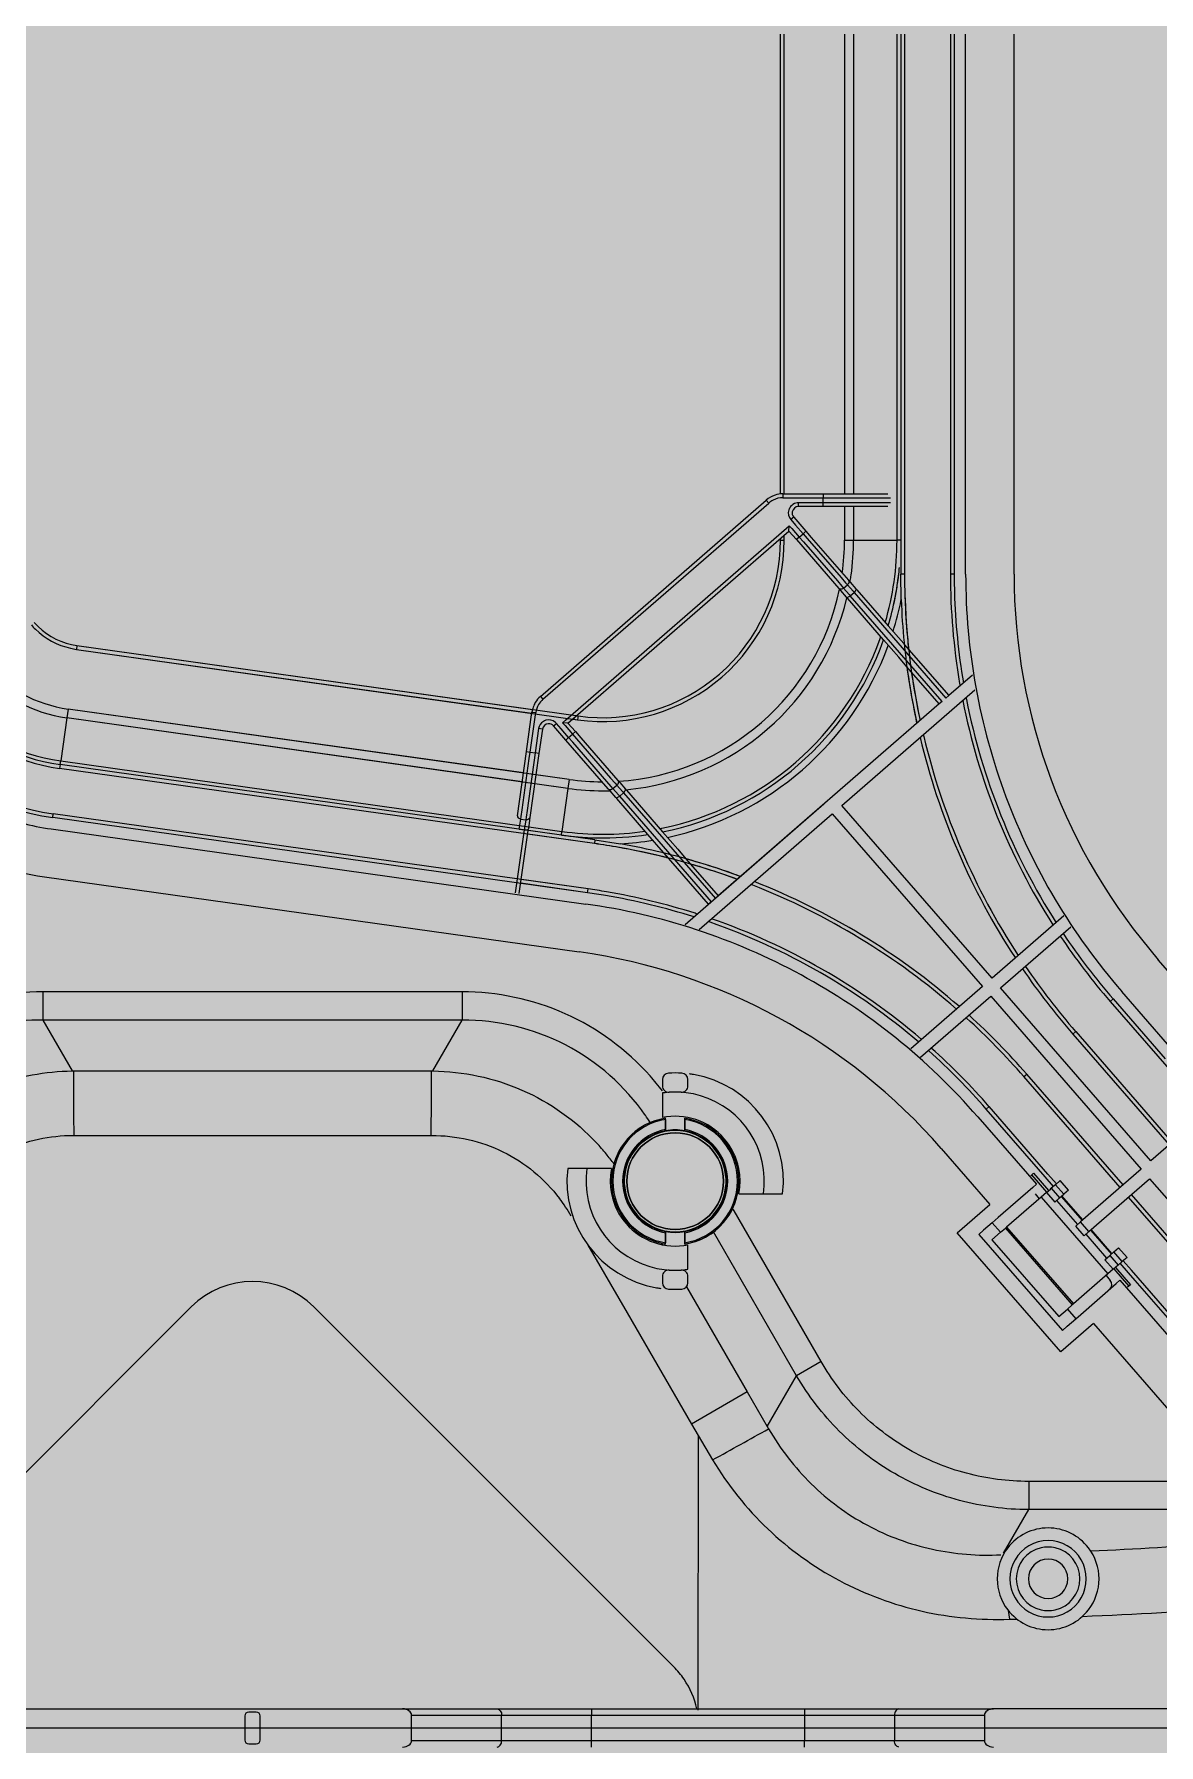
# Model space of a CAD drawing. Header units: millimetres. Extents: x -1070 to 42146, y 1440 to 12921.
# Drawn here: x 5969.6 to 6058, y 3516.5 to 3650.9 of the extents above; entities that cross this region are included whole.
import ezdxf

# ---------------------------------------------------------------- set-up
doc = ezdxf.new("R2010")
doc.units = ezdxf.units.MM
doc.layers.add('CITI-3MM实线CONTINUOUS', color=7, linetype='Continuous')
doc.layers.add('CITIE-TAO实线CONTINUOUS', color=7, linetype='Continuous')

msp = doc.modelspace()

# ---------------------------------------------------------------- hatches: boundary and pattern name
at = {"lineweight": -3}
h = msp.add_hatch(color=256, dxfattribs=at)
h.dxf.hatch_style = 1
h.paths.add_polyline_path([(5611.757, 3767.826), (5611.757, 2767.826), (6111.757, 2767.826), (6111.757, 3767.826)])

# ---------------------------------------------------------------- linework, layer by layer
at = {"color": 7, "linetype": 'Continuous', "lineweight": -3}
for p, q in [((6028.23, 3614.791), (6028.23, 3650.924)), ((6028.53, 3614.801), (6028.53, 3650.924)), ((6033.266, 3650.924), (6033.266, 3614.801)), ((6033.973, 3650.924), (6033.973, 3614.801)), ((6037.388, 3611.163), (6037.388, 3650.924)), ((6037.68, 3650.924), (6037.68, 3611.163)), ((6037.98, 3650.924), (6037.98, 3608.504)), ((6041.58, 3650.924), (6041.58, 3608.504)), ((6041.88, 3650.924), (6041.88, 3608.504)), ((6042.78, 3608.504), (6042.78, 3650.924)), ((6042.78, 3608.504), (6042.78, 3650.924)), ((6046.58, 3608.504), (6046.58, 3650.924)), ((6046.58, 3608.504), (6046.58, 3650.924)), ((6028.429, 3614.801), (6031.574, 3614.801)), ((6028.429, 3614.801), (6028.429, 3614.501)), ((6031.574, 3614.801), (6036.665, 3614.801)), ((6031.574, 3614.801), (6031.574, 3614.501)), ((6009.378, 3598.89), (6027.117, 3614.31)), ((6009.575, 3598.663), (6027.314, 3614.084)), ((6027.117, 3614.31), (6027.314, 3614.084)), ((6028.429, 3614.501), (6031.574, 3614.501)), ((6029.648, 3613.801), (6029.648, 3614.101)), ((6031.574, 3614.101), (6029.648, 3614.101)), ((6031.574, 3613.801), (6029.648, 3613.801)), ((6031.574, 3614.501), (6036.877, 3614.501)), ((6031.574, 3614.101), (6031.574, 3614.501)), ((6031.574, 3613.801), (6031.574, 3614.101)), ((6036.877, 3614.101), (6031.574, 3614.101)), ((6036.665, 3613.801), (6031.574, 3613.801)), ((6033.266, 3613.801), (6033.266, 3611.163)), ((6033.973, 3613.801), (6033.973, 3611.163)), ((6037.98, 3613.801), (6037.98, 3608.504)), ((6041.58, 3613.801), (6041.58, 3608.504)), ((6041.88, 3613.801), (6041.88, 3608.504)), ((6011.34, 3597.017), (6028.698, 3612.107)), ((6011.537, 3596.791), (6028.895, 3611.88)), ((6028.698, 3612.107), (6028.924, 3612.304)), ((6028.895, 3611.88), (6028.924, 3612.304)), ((6028.895, 3611.88), (6029.481, 3611.206)), ((6028.924, 3612.304), (6029.121, 3612.077)), ((6029.271, 3612.973), (6029.044, 3612.776)), ((6029.044, 3612.776), (6029.423, 3612.34)), ((6029.121, 3612.077), (6029.707, 3611.403)), ((6029.271, 3612.973), (6030.236, 3611.862)), ((6029.423, 3612.34), (6030.009, 3611.665)), ((6028.23, 3611.163), (6028.23, 3611.303)), ((6028.23, 3611.163), (6028.526, 3611.163)), ((6028.526, 3611.163), (6028.53, 3611.163)), ((6028.53, 3611.421), (6028.53, 3611.564)), ((6028.53, 3611.163), (6028.53, 3611.421)), ((6029.707, 3611.403), (6029.481, 3611.206)), ((6029.481, 3611.206), (6032.821, 3607.364)), ((6029.707, 3611.403), (6030.009, 3611.665)), ((6029.707, 3611.403), (6030.029, 3611.033)), ((6030.236, 3611.862), (6030.009, 3611.665)), ((6030.009, 3611.665), (6030.331, 3611.295)), ((6030.029, 3611.033), (6032.703, 3607.957)), ((6030.236, 3611.862), (6030.651, 3611.385)), ((6030.331, 3611.295), (6033.005, 3608.22)), ((6030.651, 3611.385), (6033.576, 3608.02)), ((6033.266, 3611.163), (6033.973, 3611.163)), ((6033.973, 3611.163), (6037.388, 3611.163)), ((6037.68, 3611.163), (6037.388, 3611.163)), ((6037.68, 3611.163), (6037.68, 3608.504)), ((6037.68, 3611.163), (6037.68, 3608.504)), ((6032.703, 3607.957), (6033.048, 3607.561)), ((6033.005, 3608.22), (6033.349, 3607.823)), ((6033.576, 3608.02), (6033.715, 3607.86)), ((6033.715, 3607.86), (6034.16, 3607.347)), ((6037.718, 3606.482), (6037.68, 3608.504)), ((6037.98, 3608.504), (6037.68, 3608.504)), ((6037.718, 3606.482), (6037.68, 3608.504)), ((6037.98, 3608.504), (6037.68, 3608.504)), ((6041.88, 3608.504), (6041.58, 3608.504)), ((6041.88, 3608.504), (6041.58, 3608.504)), ((6032.821, 3607.364), (6032.96, 3607.204)), ((6032.96, 3607.204), (6033.406, 3606.691)), ((6033.048, 3607.561), (6033.187, 3607.4)), ((6033.187, 3607.4), (6033.489, 3607.663)), ((6033.187, 3607.4), (6033.632, 3606.888)), ((6033.349, 3607.823), (6033.489, 3607.663)), ((6033.487, 3606.597), (6033.406, 3606.691)), ((6036.33, 3603.328), (6033.487, 3606.597)), ((6033.489, 3607.663), (6033.934, 3607.15)), ((6033.632, 3606.888), (6033.714, 3606.794)), ((6033.714, 3606.794), (6034.016, 3607.057)), ((6040.93, 3598.492), (6033.714, 3606.794)), ((6033.934, 3607.15), (6034.016, 3607.057)), ((6034.016, 3607.057), (6041.232, 3598.755)), ((6034.16, 3607.347), (6034.242, 3607.253)), ((6034.242, 3607.253), (6036.692, 3604.435)), ((6036.692, 3604.435), (6037.912, 3603.032)), ((5972.966, 3602.883), (5972.924, 3602.586)), ((5972.924, 3602.586), (6012.297, 3597.052)), ((5972.924, 3602.586), (6008.696, 3597.558)), ((5972.966, 3602.883), (6012.339, 3597.349)), ((5972.966, 3602.883), (6008.747, 3597.854)), ((6037.519, 3601.959), (6036.33, 3603.328)), ((6037.912, 3603.032), (6037.958, 3602.978)), ((6037.958, 3602.978), (6041.459, 3598.952)), ((6038.164, 3601.217), (6037.519, 3601.959)), ((6040.704, 3598.296), (6038.164, 3601.217)), ((6043.314, 3600.564), (6041.459, 3598.952)), ((6009.378, 3598.89), (6009.575, 3598.663)), ((6033.058, 3590.324), (6043.512, 3599.412)), ((6040.93, 3598.492), (6040.704, 3598.296)), ((6041.459, 3598.952), (6041.232, 3598.755)), ((5972.167, 3597.196), (5971.691, 3593.815)), ((5972.265, 3597.896), (5972.167, 3597.196)), ((6011.54, 3591.662), (5972.167, 3597.196)), ((6007.938, 3592.168), (5972.167, 3597.196)), ((6011.638, 3592.362), (5972.265, 3597.896)), ((6008.036, 3592.869), (5972.265, 3597.896)), ((6008.272, 3594.545), (6008.71, 3597.659)), ((6008.569, 3594.503), (6009.007, 3597.617)), ((6008.71, 3597.659), (6009.007, 3597.617)), ((6011.901, 3597.108), (6012.042, 3597.088)), ((6012.201, 3597.369), (6012.339, 3597.349)), ((6012.339, 3597.349), (6012.297, 3597.052)), ((6012.339, 3597.349), (6012.298, 3597.057)), ((6040.704, 3598.296), (6023.346, 3583.206)), ((6009.233, 3596.354), (6008.965, 3594.447)), ((6009.53, 3596.313), (6009.233, 3596.354)), ((6009.53, 3596.313), (6009.262, 3594.405)), ((6010.403, 3596.571), (6010.629, 3596.768)), ((6010.585, 3596.361), (6010.403, 3596.571)), ((6011.368, 3595.461), (6010.585, 3596.361)), ((6011.008, 3596.332), (6010.629, 3596.768)), ((6011.594, 3595.658), (6011.008, 3596.332)), ((6011.113, 3596.821), (6011.34, 3597.017)), ((6011.537, 3596.791), (6011.113, 3596.821)), ((6011.113, 3596.821), (6011.31, 3596.594)), ((6011.31, 3596.594), (6011.896, 3595.92)), ((6011.537, 3596.791), (6012.123, 3596.117)), ((6011.594, 3595.658), (6011.896, 3595.92)), ((6012.123, 3596.117), (6011.896, 3595.92)), ((6011.896, 3595.92), (6012.218, 3595.55)), ((6012.042, 3597.088), (6012.109, 3597.079)), ((6012.109, 3597.079), (6012.297, 3597.052)), ((6012.123, 3596.117), (6012.538, 3595.639)), ((6012.298, 3597.057), (6012.297, 3597.052)), ((6007.563, 3589.503), (6008.272, 3594.545)), ((6008.272, 3594.545), (6008.569, 3594.503)), ((6008.965, 3594.447), (6008.33, 3589.926)), ((6008.501, 3594.017), (6008.569, 3594.503)), ((6009.262, 3594.405), (6008.554, 3589.364)), ((6008.569, 3594.503), (6008.965, 3594.447)), ((6009.262, 3594.405), (6008.965, 3594.447)), ((6011.368, 3595.461), (6011.594, 3595.658)), ((6014.708, 3591.618), (6011.368, 3595.461)), ((6011.916, 3595.287), (6011.594, 3595.658)), ((6014.59, 3592.212), (6011.916, 3595.287)), ((6012.218, 3595.55), (6014.892, 3592.474)), ((6012.538, 3595.639), (6015.463, 3592.274)), ((5971.651, 3593.525), (5971.609, 3593.228)), ((6013.616, 3587.324), (5971.609, 3593.228)), ((5971.651, 3593.525), (5971.691, 3593.815)), ((6011.024, 3587.991), (5971.651, 3593.525)), ((5971.691, 3593.815), (6011.065, 3588.281)), ((6007.934, 3589.982), (6008.501, 3594.017)), ((6011.54, 3591.662), (6008.928, 3592.029)), ((6011.638, 3592.362), (6009.027, 3592.729)), ((6011.638, 3592.362), (6011.54, 3591.662)), ((6011.638, 3592.362), (6011.54, 3591.662)), ((6014.935, 3591.815), (6014.59, 3592.212)), ((6014.892, 3592.474), (6015.236, 3592.078)), ((6015.074, 3591.655), (6014.935, 3591.815)), ((6015.074, 3591.655), (6015.376, 3591.917)), ((6015.236, 3592.078), (6015.376, 3591.917)), ((6015.376, 3591.917), (6015.821, 3591.405)), ((6015.463, 3592.274), (6015.602, 3592.114)), ((6015.602, 3592.114), (6016.047, 3591.602)), ((6011.54, 3591.662), (6011.065, 3588.281)), ((6011.54, 3591.662), (6011.065, 3588.281)), ((6014.847, 3591.458), (6014.708, 3591.618)), ((6015.293, 3590.946), (6014.847, 3591.458)), ((6015.519, 3591.143), (6015.074, 3591.655)), ((6015.374, 3590.852), (6015.293, 3590.946)), ((6017.824, 3588.033), (6015.374, 3590.852)), ((6015.601, 3591.049), (6015.519, 3591.143)), ((6015.601, 3591.049), (6015.903, 3591.311)), ((6022.817, 3582.747), (6015.601, 3591.049)), ((6015.821, 3591.405), (6015.903, 3591.311)), ((6015.903, 3591.311), (6023.119, 3583.009)), ((6016.047, 3591.602), (6016.129, 3591.508)), ((6016.129, 3591.508), (6018.971, 3588.238)), ((6031.647, 3590.423), (6020.736, 3580.938)), ((5971.066, 3589.366), (5971.108, 3589.663)), ((6013.073, 3583.462), (5971.066, 3589.366)), ((6013.115, 3583.759), (5971.108, 3589.663)), ((6007.719, 3588.456), (6007.831, 3589.251)), ((6007.831, 3589.251), (6007.86, 3589.461)), ((6007.831, 3589.251), (6008.227, 3589.195)), ((6007.86, 3589.461), (6007.934, 3589.982)), ((6008.227, 3589.195), (6008.133, 3588.523)), ((6008.257, 3589.405), (6008.227, 3589.195)), ((6008.33, 3589.926), (6008.257, 3589.405)), ((6008.524, 3589.154), (6008.43, 3588.481)), ((6008.554, 3589.364), (6008.524, 3589.154)), ((6021.849, 3580.581), (6032.303, 3589.668)), ((6021.849, 3580.581), (6032.303, 3589.668)), ((6032.303, 3589.668), (6044.113, 3576.083)), ((6032.303, 3589.668), (6044.113, 3576.083)), ((6044.867, 3576.739), (6033.058, 3590.324)), ((6044.867, 3576.739), (6033.058, 3590.324)), ((5970.941, 3588.474), (6012.947, 3582.571)), ((5970.941, 3588.474), (6012.947, 3582.571)), ((6007.419, 3583.449), (6008.115, 3588.4)), ((6007.716, 3583.407), (6008.412, 3588.358)), ((6007.719, 3588.456), (6008.115, 3588.4)), ((6008.133, 3588.523), (6008.115, 3588.4)), ((6013.616, 3587.324), (6008.371, 3588.061)), ((6008.412, 3588.358), (6008.43, 3588.481)), ((6011.024, 3587.991), (6008.412, 3588.358)), ((6008.453, 3588.648), (6011.065, 3588.281)), ((6011.024, 3587.991), (6011.065, 3588.281)), ((6011.024, 3587.991), (6011.065, 3588.281)), ((6013.657, 3587.621), (6011.024, 3587.991)), ((6013.657, 3587.621), (6011.024, 3587.991)), ((6019.044, 3586.631), (6017.824, 3588.033)), ((6018.971, 3588.238), (6020.161, 3586.87)), ((6013.657, 3587.621), (6013.616, 3587.324)), ((6013.657, 3587.621), (6013.616, 3587.324)), ((6013.657, 3587.621), (6015.654, 3587.303)), ((6013.657, 3587.621), (6015.654, 3587.303)), ((6019.09, 3586.577), (6019.044, 3586.631)), ((6022.591, 3582.55), (6019.09, 3586.577)), ((6020.161, 3586.87), (6020.806, 3586.128)), ((6020.806, 3586.128), (6023.346, 3583.206)), ((5970.412, 3584.711), (6012.419, 3578.808)), ((6013.073, 3583.462), (6007.828, 3584.199)), ((6013.115, 3583.759), (6007.87, 3584.496)), ((6013.073, 3583.462), (6013.115, 3583.759)), ((6013.073, 3583.462), (6013.115, 3583.759)), ((6022.591, 3582.55), (6020.736, 3580.938)), ((6022.817, 3582.747), (6022.591, 3582.55)), ((6023.346, 3583.206), (6023.119, 3583.009)), ((6050.496, 3581.633), (6044.867, 3576.739)), ((6045.523, 3575.985), (6051.047, 3580.786)), ((6061.744, 3573.787), (6057.913, 3578.194)), ((6003.217, 3575.671), (5970.296, 3575.671)), ((5970.296, 3575.671), (5970.296, 3573.45)), ((6003.217, 3575.671), (6003.217, 3573.45)), ((6044.113, 3576.083), (6038.483, 3571.19)), ((6057.332, 3562.4), (6045.523, 3575.985)), ((6059.663, 3570.389), (6055.045, 3575.701)), ((6039.245, 3570.527), (6044.769, 3575.329)), ((6044.769, 3575.329), (6056.578, 3561.744)), ((6054.366, 3575.111), (6054.139, 3574.914)), ((6054.139, 3574.914), (6058.757, 3569.601)), ((6054.366, 3575.111), (6058.459, 3570.402)), ((6003.217, 3573.45), (5970.296, 3573.45)), ((5970.296, 3573.45), (5972.602, 3569.455)), ((6000.911, 3569.455), (6003.217, 3573.45)), ((6051.422, 3572.552), (6051.196, 3572.355)), ((6051.196, 3572.355), (6058.766, 3563.646)), ((6051.422, 3572.552), (6058.993, 3563.843)), ((5972.718, 3569.456), (6000.795, 3569.456)), ((6047.347, 3569.009), (6047.573, 3569.206)), ((6054.917, 3560.301), (6047.347, 3569.009)), ((6055.144, 3560.497), (6047.573, 3569.206)), ((6018.96, 3568.779), (6018.96, 3568.278)), ((6018.96, 3567.723), (6018.96, 3565.796)), ((6020.96, 3568.278), (6020.96, 3568.779)), ((6044.404, 3566.451), (6044.63, 3566.648)), ((6048.497, 3561.742), (6044.404, 3566.451)), ((6049.248, 3561.335), (6044.63, 3566.648)), ((6062.111, 3566.554), (6057.332, 3562.4)), ((6019.21, 3565.637), (6019.21, 3565.738)), ((6019.21, 3565.637), (6019.21, 3564.851)), ((6019.21, 3564.851), (6019.21, 3564.749)), ((6020.71, 3565.738), (6020.71, 3565.637)), ((6020.71, 3565.637), (6020.71, 3564.851)), ((6020.71, 3564.749), (6020.71, 3564.851)), ((6043.724, 3565.86), (6048.342, 3560.548)), ((5972.687, 3564.385), (6000.82, 3564.384)), ((6040.856, 3563.367), (6044.687, 3558.96)), ((6013.032, 3561.795), (6011.519, 3561.795)), ((6014.959, 3561.795), (6013.032, 3561.795)), ((6047.893, 3561.217), (6047.988, 3561.3)), ((6047.988, 3561.3), (6048.118, 3561.413)), ((6048.513, 3560.696), (6047.988, 3561.3)), ((6048.118, 3561.413), (6048.643, 3560.809)), ((6049.022, 3561.138), (6048.497, 3561.742)), ((6048.643, 3560.809), (6049.299, 3560.054)), ((6049.678, 3560.383), (6049.022, 3561.138)), ((6049.904, 3560.58), (6049.248, 3561.335)), ((6049.829, 3560.515), (6050.206, 3560.843)), ((6050.862, 3560.088), (6050.206, 3560.843)), ((6056.578, 3561.744), (6051.799, 3557.59)), ((6052.455, 3556.836), (6057.234, 3560.989)), ((6057.234, 3560.989), (6069.961, 3546.348)), ((6024.961, 3559.795), (6026.888, 3559.795)), ((6026.888, 3559.795), (6028.401, 3559.795)), ((6048.048, 3560.292), (6045.342, 3557.94)), ((6048.704, 3559.537), (6045.998, 3557.185)), ((6048.342, 3560.548), (6048.048, 3560.292)), ((6048.233, 3559.79), (6048.561, 3559.413)), ((6049.169, 3559.941), (6048.513, 3560.696)), ((6049.129, 3559.906), (6048.704, 3559.537)), ((6048.704, 3559.537), (6053.953, 3553.499)), ((6049.129, 3559.906), (6049.44, 3560.177)), ((6049.129, 3559.906), (6049.785, 3559.151)), ((6049.44, 3560.177), (6049.503, 3560.232)), ((6049.829, 3560.515), (6049.503, 3560.232)), ((6049.503, 3560.232), (6050.159, 3559.477)), ((6050.159, 3559.477), (6049.785, 3559.151)), ((6050.485, 3559.76), (6049.829, 3560.515)), ((6050.159, 3559.477), (6050.485, 3559.76)), ((6050.289, 3559.59), (6051.929, 3557.703)), ((6051.974, 3557.742), (6050.334, 3559.629)), ((6050.862, 3560.088), (6050.485, 3559.76)), ((6064.365, 3549.433), (6055.573, 3559.546)), ((6064.591, 3549.63), (6055.8, 3559.743)), ((6024.584, 3558.464), (6024.476, 3558.651)), ((6031.422, 3546.62), (6024.584, 3558.464)), ((6042.121, 3556.73), (6044.687, 3558.96)), ((6049.914, 3559.264), (6051.555, 3557.377)), ((6019.21, 3556.84), (6019.21, 3556.738)), ((6020.71, 3556.738), (6020.71, 3556.84)), ((6029.498, 3545.509), (6022.975, 3556.808)), ((6044.192, 3556.939), (6043.814, 3556.611)), ((6044.871, 3557.53), (6044.192, 3556.939)), ((6044.848, 3556.185), (6045.527, 3556.775)), ((6045.342, 3557.94), (6044.871, 3557.53)), ((6044.871, 3557.53), (6045.527, 3556.775)), ((6045.527, 3556.775), (6045.912, 3557.11)), ((6045.998, 3557.185), (6045.912, 3557.11)), ((6045.912, 3557.11), (6051.16, 3551.072)), ((6045.998, 3557.185), (6051.247, 3551.147)), ((6051.425, 3557.265), (6051.799, 3557.59)), ((6052.081, 3556.51), (6051.425, 3557.265)), ((6052.455, 3556.836), (6051.799, 3557.59)), ((6052.455, 3556.836), (6052.081, 3556.51)), ((6052.585, 3556.948), (6054.225, 3555.062)), ((6054.27, 3555.1), (6052.63, 3556.987)), ((6013.112, 3555.759), (6016.184, 3550.438)), ((6018.88, 3555.914), (6018.96, 3555.776)), ((6019.21, 3556.738), (6019.21, 3555.952)), ((6019.21, 3555.851), (6019.21, 3555.952)), ((6020.71, 3556.738), (6020.71, 3555.952)), ((6020.71, 3555.952), (6020.71, 3555.851)), ((6020.96, 3553.866), (6020.96, 3555.794)), ((6050.256, 3547.371), (6042.121, 3556.73)), ((6043.814, 3556.611), (6050.375, 3549.064)), ((6044.848, 3556.185), (6050.096, 3550.147)), ((6052.211, 3556.623), (6053.851, 3554.736)), ((6054.421, 3555.232), (6054.798, 3555.56)), ((6055.455, 3554.805), (6054.798, 3555.56)), ((6053.721, 3554.623), (6054.096, 3554.949)), ((6053.721, 3554.623), (6054.377, 3553.868)), ((6054.421, 3555.232), (6054.096, 3554.949)), ((6054.096, 3554.949), (6054.752, 3554.194)), ((6054.752, 3554.194), (6054.391, 3553.88)), ((6055.077, 3554.477), (6054.421, 3555.232)), ((6054.752, 3554.194), (6055.077, 3554.477)), ((6055.582, 3553.591), (6054.926, 3554.346)), ((6055.455, 3554.805), (6055.077, 3554.477)), ((6055.809, 3553.788), (6055.153, 3554.543)), ((6018.96, 3553.311), (6018.96, 3552.81)), ((6020.96, 3552.81), (6020.96, 3553.311)), ((6053.953, 3553.499), (6051.247, 3551.147)), ((6051.816, 3550.317), (6054.609, 3552.745)), ((6053.81, 3553.375), (6054.138, 3552.998)), ((6054.377, 3553.868), (6053.953, 3553.499)), ((6054.391, 3553.88), (6054.377, 3553.868)), ((6054.418, 3553.904), (6055.074, 3553.149)), ((6054.548, 3554.017), (6055.204, 3553.262)), ((6054.609, 3552.745), (6054.903, 3553.001)), ((6054.903, 3553.001), (6063.104, 3543.567)), ((6055.074, 3553.149), (6055.599, 3552.545)), ((6055.204, 3553.262), (6055.728, 3552.658)), ((6056.107, 3552.987), (6055.582, 3553.591)), ((6063.025, 3545.486), (6055.809, 3553.788)), ((6062.799, 3545.289), (6056.107, 3552.987)), ((6020.852, 3552.5), (6025.621, 3544.238)), ((6055.599, 3552.545), (6055.503, 3552.462)), ((6055.728, 3552.658), (6055.599, 3552.545)), ((5981.948, 3550.918), (5957.703, 3526.673)), ((6019.849, 3522.634), (5991.565, 3550.918)), ((6016.184, 3550.438), (6021.231, 3541.696)), ((6050.096, 3550.147), (6050.775, 3550.737)), ((6050.775, 3550.737), (6051.16, 3551.072)), ((6050.775, 3550.737), (6051.431, 3549.983)), ((6051.247, 3551.147), (6051.16, 3551.072)), ((6051.431, 3549.983), (6051.816, 3550.317)), ((6052.822, 3549.602), (6050.256, 3547.371)), ((6050.375, 3549.064), (6050.752, 3549.392)), ((6050.752, 3549.392), (6051.431, 3549.983)), ((6052.822, 3549.602), (6059.252, 3542.206)), ((6031.422, 3546.62), (6029.498, 3545.509)), ((6027.193, 3541.517), (6029.498, 3545.509)), ((6025.619, 3544.241), (6021.233, 3541.692)), ((6025.622, 3544.238), (6027.193, 3541.517)), ((6021.231, 3541.696), (6021.757, 3540.814)), ((6021.757, 3540.814), (6021.731, 3519.222)), ((6021.757, 3540.814), (6022.901, 3538.891)), ((6081.495, 3537.202), (6047.734, 3537.202)), ((6047.734, 3537.202), (6047.734, 3534.981)), ((6045.761, 3531.563), (6047.734, 3534.981)), ((6081.554, 3534.981), (6047.734, 3534.981)), ((6046.13, 3527.045), (6046.227, 3526.362)), ((6046.222, 3526.365), (6046.813, 3526.378)), ((5863.257, 3519.326), (5986.157, 3519.326)), ((5986.157, 3519.326), (5986.457, 3519.326)), ((5986.457, 3519.326), (5987.057, 3519.326)), ((5987.057, 3519.326), (5987.357, 3519.326)), ((5987.357, 3519.326), (5998.55, 3519.326)), ((5998.55, 3519.326), (5999.257, 3519.326)), ((5999.257, 3519.326), (6005.974, 3519.326)), ((6005.974, 3519.326), (6007.366, 3519.326)), ((6007.366, 3519.326), (6008.952, 3519.326)), ((6008.952, 3519.326), (6010.7, 3519.326)), ((6010.7, 3519.326), (6013.399, 3519.326)), ((6013.399, 3519.326), (6030.115, 3519.326)), ((6013.399, 3519.326), (6013.399, 3518.826)), ((6030.115, 3519.326), (6031.028, 3519.326)), ((6030.115, 3519.326), (6030.115, 3518.826)), ((6031.028, 3519.326), (6032.813, 3519.326)), ((6032.813, 3519.326), (6034.561, 3519.326)), ((6034.561, 3519.326), (6037.186, 3519.326)), ((6037.186, 3519.326), (6037.539, 3519.326)), ((6037.539, 3519.326), (6044.257, 3519.326)), ((6044.257, 3519.326), (6044.964, 3519.326)), ((6108.15, 3519.326), (6044.964, 3519.326)), ((5986.157, 3518.776), (5986.157, 3516.876)), ((5987.057, 3519.076), (5986.457, 3519.076)), ((5987.357, 3516.876), (5987.357, 3518.776)), ((5999.257, 3518.826), (6005.974, 3518.826)), ((5999.257, 3516.826), (5999.257, 3518.826)), ((6005.974, 3518.826), (6006.328, 3518.826)), ((6006.328, 3518.826), (6006.971, 3518.826)), ((6006.328, 3516.826), (6006.328, 3518.826)), ((6006.971, 3518.826), (6008.399, 3518.826)), ((6008.399, 3518.826), (6010.811, 3518.826)), ((6010.811, 3518.826), (6013.399, 3518.826)), ((6013.399, 3516.826), (6013.399, 3518.826)), ((6013.399, 3518.826), (6030.115, 3518.826)), ((6030.115, 3518.826), (6030.986, 3518.826)), ((6030.115, 3518.826), (6030.115, 3516.826)), ((6030.986, 3518.826), (6032.703, 3518.826)), ((6032.703, 3518.826), (6035.115, 3518.826)), ((6035.115, 3518.826), (6037.186, 3518.826)), ((6037.186, 3518.826), (6037.186, 3516.826)), ((6037.186, 3518.826), (6037.539, 3518.826)), ((6037.539, 3518.826), (6044.257, 3518.826)), ((6044.257, 3518.826), (6044.257, 3516.826)), ((5986.457, 3516.576), (5987.057, 3516.576)), ((6005.974, 3516.826), (5999.257, 3516.826)), ((6006.328, 3516.826), (6005.974, 3516.826)), ((6008.399, 3516.826), (6006.328, 3516.826)), ((6010.811, 3516.826), (6008.399, 3516.826)), ((6012.527, 3516.826), (6010.811, 3516.826)), ((6013.399, 3516.826), (6012.527, 3516.826)), ((6013.399, 3516.326), (6013.399, 3516.826)), ((6030.115, 3516.826), (6013.399, 3516.826)), ((6030.115, 3516.326), (6030.115, 3516.826)), ((6032.703, 3516.826), (6030.115, 3516.826)), ((6035.115, 3516.826), (6032.703, 3516.826)), ((6036.542, 3516.826), (6035.115, 3516.826)), ((6037.186, 3516.826), (6036.542, 3516.826)), ((6037.539, 3516.826), (6037.186, 3516.826)), ((6044.257, 3516.826), (6037.539, 3516.826))]:
    msp.add_line(p, q, dxfattribs=at)
at = {"color": 1, "lineweight": -3}
msp.add_line((5611.757, 3517.826), (6111.757, 3517.826), dxfattribs=at)
at = {"color": 7, "linetype": 'Continuous', "lineweight": -3}
for centre, radius, start, end in [((6028.429, 3612.801), 2, 108.22222, 131), ((6028.429, 3612.801), 2, 90, 108.22222), ((6028.429, 3612.801), 1.7, 117.4242, 131), ((6028.429, 3612.801), 1.7, 90, 117.4242), ((6029.648, 3613.301), 0.8, 162.79644, 221), ((6029.648, 3613.301), 0.8, 140.93979, 162.79644), ((6029.648, 3613.301), 0.8, 104.70649, 140.93979), ((6029.648, 3613.301), 0.5, 168.60004, 221), ((6029.648, 3613.301), 0.5, 90, 168.60004), ((6029.648, 3613.301), 0.8, 90, 104.70649), ((6014.28, 3611.163), 14.25, 262, 0), ((6014.28, 3611.163), 13.95, 262, 0), ((6014.28, 3611.163), 18.986, 352.17699, 0), ((6014.28, 3611.163), 19.693, 352.00105, 0), ((6014.28, 3611.163), 23.107, 343.74895, 0), ((6014.28, 3611.163), 19.693, 350.4012, 350.74988), ((6014.28, 3611.163), 19.693, 350.74988, 352.00105), ((6014.28, 3611.163), 23.4, 348.72761, 352.7121), ((6014.28, 3611.163), 23.4, 349.15609, 351.97838), ((6014.28, 3611.163), 23.4, 351.97838, 353.52647), ((6014.28, 3611.163), 23.4, 352.7121, 353.52035), ((6014.28, 3611.163), 23.4, 353.52647, 354.72647), ((6092.78, 3608.504), 54.8, 180, 182.02285), ((6092.78, 3608.504), 54.8, 180, 182.07051), ((6092.78, 3608.504), 51.2, 180, 189.67345), ((6092.78, 3608.504), 51.2, 180, 189.67345), ((6092.78, 3608.504), 50.9, 180, 181.62101), ((6092.78, 3608.504), 50.9, 180, 181.62101), ((6092.78, 3608.504), 50, 180, 190.25), ((6092.78, 3608.504), 50, 180, 190.25), ((6092.78, 3608.504), 46.2, 180, 221), ((6092.78, 3608.504), 46.2, 180, 221), ((6014.28, 3611.163), 18.986, 273.7196, 348.2804), ((6014.28, 3611.163), 19.693, 275.26995, 346.73005), ((6014.28, 3611.163), 23.4, 343.28886, 348.7503), ((6014.28, 3611.163), 23.4, 347.51043, 348.72761), ((6014.28, 3611.163), 23.4, 348.7503, 349.15609), ((6092.78, 3608.504), 54.8, 182.02285, 182.08899), ((6092.78, 3608.504), 54.8, 182.07051, 185.1694), ((6092.78, 3608.504), 54.8, 182.08899, 192.12754), ((6092.78, 3608.504), 50.9, 181.62101, 189.67722), ((6092.78, 3608.504), 50.9, 181.62101, 189.67722), ((6014.28, 3611.163), 23.9, 342.53455, 348.72412), ((6092.78, 3608.504), 55.1, 182.09407, 185.60127), ((6092.78, 3608.504), 55.1, 182.09407, 185.60302), ((5973.724, 3608.28), 5.75, 221, 225.60306), ((5973.724, 3608.28), 5.45, 221, 225.58705), ((5973.724, 3608.28), 5.75, 225.60306, 257.39694), ((5973.724, 3608.28), 5.45, 225.58705, 262), ((5973.724, 3608.28), 5.75, 257.39694, 262), ((6014.28, 3611.163), 23.107, 281.54798, 340.45202), ((6014.28, 3611.163), 23.4, 281.56387, 340.43613), ((6014.28, 3611.163), 23.9, 282.23805, 339.76195), ((6014.28, 3611.163), 23.107, 340.45202, 340.84679), ((6092.78, 3608.504), 55.1, 185.60127, 192.12376), ((6092.78, 3608.504), 55.1, 185.60302, 185.7555), ((6092.78, 3608.504), 54.8, 185.1694, 186.20187), ((5973.724, 3608.28), 10.486, 221, 262), ((6092.78, 3608.504), 55.1, 187.59978, 188.38288), ((5973.724, 3608.28), 11.193, 221, 262), ((6092.78, 3608.504), 55.1, 188.38288, 191.51548), ((6092.78, 3608.504), 54.8, 188.07851, 192.12754), ((6092.78, 3608.504), 51.2, 189.67345, 189.8813), ((6092.78, 3608.504), 51.2, 189.67345, 189.8813), ((5973.724, 3608.28), 14.9, 221, 262), ((5973.724, 3608.28), 14.607, 221, 262), ((6010.69, 3597.38), 2, 131, 149.22222), ((6010.69, 3597.38), 1.7, 131, 149.18537), ((6092.78, 3608.504), 51.2, 191.17969, 212.56441), ((6092.78, 3608.504), 51.2, 191.17969, 212.56441), ((6092.78, 3608.504), 50.9, 190.98595, 191.17406), ((6092.78, 3608.504), 50.9, 190.98595, 191.17406), ((6092.78, 3608.504), 50.9, 191.17406, 212.57134), ((6092.78, 3608.504), 50.9, 191.17406, 212.57134), ((6092.78, 3608.504), 50, 190.25, 200.5), ((6092.78, 3608.504), 50, 190.25, 200.5), ((5973.724, 3608.28), 15.2, 221, 262), ((6010.69, 3597.38), 2, 167.44444, 172), ((6010.69, 3597.38), 2, 153.77777, 167.44444), ((6010.69, 3597.38), 2, 149.22222, 153.77777), ((6010.69, 3597.38), 1.7, 149.18537, 172), ((6092.78, 3608.504), 55.1, 191.51548, 192.29941), ((5973.724, 3608.28), 18.8, 221, 262), ((6010.025, 3596.243), 0.8, 121.15237, 172), ((6010.025, 3596.243), 0.5, 93.40004, 172), ((6010.025, 3596.243), 0.8, 106.54587, 121.15237), ((6010.025, 3596.243), 0.8, 48.46806, 106.54587), ((6010.025, 3596.243), 0.5, 41, 93.40004), ((6010.025, 3596.243), 0.8, 41, 48.46806), ((6092.78, 3608.504), 55.1, 192.12376, 192.29941), ((6092.78, 3608.504), 54.8, 193.3148, 193.47342), ((6092.78, 3608.504), 54.8, 193.3148, 193.47342), ((5973.724, 3608.28), 19.1, 221, 262), ((6092.78, 3608.504), 55.1, 193.47835, 213.1692), ((6092.78, 3608.504), 55.1, 193.47835, 213.1692), ((6092.78, 3608.504), 54.8, 193.47342, 213.1751), ((6092.78, 3608.504), 54.8, 193.47342, 213.1751), ((5973.724, 3608.28), 23.8, 221, 262), ((6014.28, 3611.163), 18.986, 262, 269.82301), ((6014.28, 3611.163), 19.693, 262, 269.99897), ((6014.28, 3611.163), 19.693, 269.99897, 271.25012), ((6014.28, 3611.163), 19.693, 271.25012, 271.5988), ((6092.78, 3608.504), 50, 200.5, 210.75), ((6092.78, 3608.504), 50, 200.5, 210.75), ((5973.724, 3608.28), 20, 248.33729, 262), ((6014.28, 3611.163), 23.4, 262, 268.4884), ((6014.28, 3611.163), 23.4, 262, 267.07169), ((6014.28, 3611.163), 23.107, 262, 278.25105), ((6014.28, 3611.163), 23.4, 267.07169, 268.87679), ((6014.28, 3611.163), 23.4, 268.4884, 268.59455), ((6014.28, 3611.163), 23.4, 268.87679, 278.71114), ((6014.28, 3611.163), 23.107, 281.15321, 281.54798), ((6005.989, 3533.057), 54.8, 79.97711, 82), ((6005.989, 3533.057), 54.8, 79.92947, 82), ((6005.989, 3533.057), 54.8, 79.90168, 79.97711), ((6005.989, 3533.057), 54.8, 76.83059, 79.92947), ((6005.989, 3533.057), 54.8, 69.87246, 79.90168), ((6014.28, 3611.163), 23.9, 273.29632, 279.46545), ((6005.989, 3533.057), 55.1, 76.39879, 79.89666), ((6005.989, 3533.057), 55.1, 76.39695, 79.89666), ((6005.989, 3533.057), 54.8, 75.79813, 76.83059), ((6005.989, 3533.057), 55.1, 69.87626, 76.39879), ((6005.989, 3533.057), 55.1, 76.2445, 76.39695), ((6005.989, 3533.057), 55.1, 73.61737, 74.40022), ((6005.989, 3533.057), 54.8, 69.87246, 73.92149), ((6005.989, 3533.057), 55.1, 70.48477, 73.61737), ((6005.989, 3533.057), 51.2, 80.3489, 82), ((6005.989, 3533.057), 51.2, 80.3489, 82), ((6005.989, 3533.057), 55.1, 69.70059, 70.48477), ((6005.989, 3533.057), 55.1, 69.70059, 69.87626), ((6005.989, 3533.057), 54.8, 68.52658, 68.6852), ((6005.989, 3533.057), 54.8, 68.52658, 68.6852), ((6005.989, 3533.057), 54.8, 48.8249, 68.52658), ((6005.989, 3533.057), 54.8, 48.8249, 68.52658), ((6005.989, 3533.057), 55.1, 48.8308, 68.52165), ((6005.989, 3533.057), 55.1, 48.8308, 68.52165), ((6005.989, 3533.057), 50, 71.75, 82), ((6005.989, 3533.057), 50, 71.75, 82), ((6005.989, 3533.057), 50.9, 80.37899, 82), ((6005.989, 3533.057), 50.9, 80.37899, 82), ((6005.989, 3533.057), 50.9, 72.32278, 80.37899), ((6005.989, 3533.057), 50.9, 72.32278, 80.37899), ((6005.989, 3533.057), 51.2, 72.32655, 80.3489), ((6005.989, 3533.057), 51.2, 72.32655, 80.3489), ((6092.78, 3608.504), 50, 210.75, 221), ((6005.989, 3533.057), 51.2, 72.1187, 72.32655), ((6005.989, 3533.057), 51.2, 72.1187, 72.32655), ((6005.989, 3533.057), 50.9, 70.82594, 71.01405), ((6005.989, 3533.057), 50.9, 70.82594, 71.01405), ((6005.989, 3533.057), 50.9, 49.42866, 70.82594), ((6005.989, 3533.057), 50.9, 49.42866, 70.82594), ((6005.989, 3533.057), 51.2, 49.43559, 70.82031), ((6005.989, 3533.057), 51.2, 49.43559, 70.82031), ((6005.989, 3533.057), 50, 61.5, 71.75), ((6005.989, 3533.057), 50, 61.5, 71.75), ((6092.78, 3608.504), 51.2, 212.56441, 212.62108), ((6092.78, 3608.504), 51.2, 213.75065, 221), ((6092.78, 3608.504), 50.9, 213.74737, 221), ((6005.989, 3533.057), 46.2, 41, 82), ((6092.78, 3608.504), 55.1, 213.1692, 213.21796), ((6005.989, 3533.057), 50, 51.25, 61.5), ((6092.78, 3608.504), 55.1, 214.26623, 221), ((6092.78, 3608.504), 54.8, 214.26337, 221), ((6005.989, 3533.057), 55.1, 48.78204, 48.8308), ((6005.989, 3533.057), 54.8, 41, 47.73663), ((6005.989, 3533.057), 55.1, 41, 47.73377), ((6005.989, 3533.057), 50, 41, 51.25), ((6005.989, 3533.057), 51.2, 49.37892, 49.43559), ((6005.989, 3533.057), 50.9, 41, 48.25263), ((6005.989, 3533.057), 51.2, 41, 48.24935), ((5972.358, 3597.007), 27.553, 270.50811, 270.74892), ((6929.107, 3572.676), 956.426, 180.19287, 180.496698), ((5044.817, 3572.487), 956.012, 359.514359, 359.818376), ((6001.181, 3596.968), 27.514, 269.19739, 269.4385), ((6003.142, 3555.86), 19.87, 39.48685, 41.63157), ((6019.46, 3568.779), 0.5, 93.58332, 180), ((6019.96, 3560.795), 8.5, 86.41668, 93.58332), ((6020.46, 3568.779), 0.5, 0, 86.41668), ((6019.96, 3560.795), 8.5, 80.15881, 82.46232), ((6019.96, 3560.795), 8.5, 353.24367, 80.15881), ((6003.187, 3555.897), 19.812, 37.2378, 39.48717), ((6019.46, 3568.278), 0.5, 180, 273.82255), ((6019.96, 3560.795), 7, 95.29417, 98.21321), ((6019.96, 3560.795), 7, 86.17745, 93.82255), ((6020.46, 3568.278), 0.5, 266.17745, 0), ((6019.96, 3560.795), 7, 79.76053, 86.17743), ((6019.96, 3560.795), 7, 73.4912, 79.76053), ((6019.96, 3560.795), 7, 351.78679, 73.4912), ((6019.96, 3560.795), 5, 98.62693, 177.53429), ((6019.96, 3560.795), 4.9, 98.80437, 261.19563), ((6019.96, 3560.795), 4.125, 100.47568, 259.52432), ((6002.999, 3555.84), 17.785, 32.50322, 34.71887), ((6019.96, 3560.795), 5.1, 71.32047, 101.30773), ((6019.96, 3560.795), 5, 0, 81.37307), ((6019.96, 3560.795), 4.9, 278.80437, 81.19563), ((6019.96, 3560.795), 4.125, 280.47568, 79.52432), ((6019.96, 3560.795), 5.1, 11.21536, 71.32047), ((6000.654, 3551.52), 17.981, 39.37363, 43.10396), ((6019.96, 3560.795), 4.025, 100.739, 180), ((6019.96, 3560.795), 4, 100.74093, 177.39131), ((6019.96, 3560.795), 4, 100.74093, 177.39131), ((6019.96, 3560.795), 3.8, 0, 180), ((6019.96, 3560.795), 4.025, 79.261, 100.739), ((6019.96, 3560.795), 4, 79.25907, 100.74093), ((6019.96, 3560.795), 4, 2.60869, 79.25907), ((6019.96, 3560.795), 4.025, 0, 79.261), ((6000.667, 3551.531), 17.964, 36.24028, 39.37463), ((6019.96, 3560.795), 8.5, 173.24367, 260.15881), ((6019.96, 3560.795), 7, 171.78679, 253.4912), ((6019.96, 3560.795), 5.1, 176.40894, 191.21536), ((6019.96, 3560.795), 5.1, 168.69227, 176.40894), ((6019.96, 3560.795), 5, 177.53429, 180), ((6019.96, 3560.795), 4, 177.39131, 180), ((6019.96, 3560.795), 4, 0, 2.60869), ((6019.96, 3560.795), 4, 0, 2.60869), ((6019.96, 3560.795), 5.1, 356.40894, 11.21536), ((6019.96, 3560.795), 5.1, 191.21536, 251.32047), ((6019.96, 3560.795), 5, 180, 261.37307), ((6019.96, 3560.795), 4.025, 180, 259.261), ((6019.96, 3560.795), 4, 180, 182.60869), ((6019.96, 3560.795), 4, 180, 182.60869), ((6019.96, 3560.795), 4, 182.60869, 259.25907), ((6019.96, 3560.795), 4, 182.60869, 259.25907), ((6019.96, 3560.795), 3.8, 180, 0), ((6019.96, 3560.795), 4, 280.74093, 357.39131), ((6019.96, 3560.795), 4.025, 280.739, 0), ((6019.96, 3560.795), 5, 278.62693, 357.53429), ((6019.96, 3560.795), 4, 357.39131, 0), ((6019.96, 3560.795), 4, 357.39131, 0), ((6019.96, 3560.795), 5, 357.53429, 0), ((6019.96, 3560.795), 5.1, 348.69227, 356.40894), ((6000.869, 3551.823), 12.572, 29.72265, 37.28395), ((6019.96, 3560.795), 4.025, 259.261, 280.739), ((6019.96, 3560.795), 4, 259.25907, 280.74093), ((6019.96, 3560.795), 5.1, 251.32047, 281.30773), ((6019.96, 3560.795), 7, 253.4912, 259.76053), ((5986.757, 3546.11), 6.8, 45, 135), ((6019.96, 3560.795), 7, 259.76053, 266.17743), ((6019.46, 3553.311), 0.5, 86.17745, 180), ((6019.46, 3552.81), 0.5, 180, 266.41668), ((6019.96, 3560.795), 7, 266.17745, 273.82255), ((6020.46, 3553.311), 0.5, 0, 93.82255), ((6020.46, 3552.81), 0.5, 273.58332, 0), ((6019.96, 3560.795), 7, 275.29417, 278.21321), ((6019.96, 3560.795), 8.5, 260.15881, 262.46232), ((6019.96, 3560.795), 8.5, 266.41668, 273.58332), ((5215.887, 4995.858), 1665.54, 298.981991, 299.155182), ((6041.808, 3549.972), 16.884, 210.05108, 210.76292), ((6049.257, 3529.545), 4, 37.54339, 142.45661), ((6049.257, 3529.545), 4, 142.45661, 180), ((6049.257, 3529.545), 3, 120.0659, 180), ((6049.257, 3529.545), 2.5, 102.85635, 180), ((6049.257, 3529.545), 3, 59.93589, 120.0659), ((6049.257, 3529.545), 2.5, 77.14317, 102.85635), ((6049.257, 3529.545), 2.5, 0, 77.14317), ((6049.257, 3529.545), 3, 0, 59.93589), ((6049.257, 3529.545), 4, 0, 37.54339), ((6023.126, 4135.532), 604.516, 272.795049, 273.791442), ((6049.257, 3529.545), 1.55, 90, 180), ((6049.257, 3529.545), 1.55, 0, 90), ((6049.257, 3529.545), 4, 180, 217.54339), ((6049.257, 3529.545), 3, 180, 239.93589), ((6049.257, 3529.545), 2.5, 180, 257.14317), ((6049.257, 3529.545), 1.55, 180, 270), ((6049.257, 3529.545), 1.55, 270, 0), ((6049.257, 3529.545), 2.5, 282.85635, 0), ((6049.257, 3529.545), 3, 300.0659, 0), ((6049.257, 3529.545), 4, 322.45661, 0), ((6023.067, 4169.607), 643.666, 272.572063, 273.677974), ((6049.257, 3529.545), 4, 217.54339, 322.45661), ((6049.257, 3529.545), 3, 239.93589, 300.0659), ((6049.257, 3529.545), 2.5, 257.14317, 282.85635), ((6015.041, 3517.826), 6.8, 34.24671, 45), ((6015.041, 3517.826), 6.8, 12.74359, 34.24671), ((5986.457, 3518.776), 0.3, 90, 180), ((5987.057, 3518.776), 0.3, 0, 90), ((5986.457, 3516.876), 0.3, 180, 270), ((5987.057, 3516.876), 0.3, 270, 0)]:
    msp.add_arc(centre, radius, start, end, dxfattribs=at)
for centre, major_axis, ratio, start_param, end_param in [((6053.757, 3552.667), (0.38, 0.33), 0.9925462, -1.5707963, 0), ((5998.55, 3518.826), (0.707, 0), 0.7071068, 0, 1.5707963), ((6044.964, 3518.826), (0.707, 0), 0.7071068, 1.5707963, 3.1415927), ((5998.55, 3516.826), (-0.707, 0), 0.7071068, 1.5707963, 3.1415927), ((6044.964, 3516.826), (-0.707, 0), 0.7071068, 0, 1.5707963)]:
    msp.add_ellipse(centre, major_axis=major_axis, ratio=ratio, start_param=start_param, end_param=end_param, dxfattribs=at)
for points, knots in [([(6033.576, 3608.02), (6033.614, 3607.976), (6033.629, 3607.822), (6033.544, 3607.711), (6033.489, 3607.663)], [0, 0, 0, 0, 0.4402134, 1, 1, 1, 1]), ([(6033.187, 3607.4), (6033.131, 3607.352), (6033.009, 3607.283), (6032.859, 3607.32), (6032.821, 3607.364)], [0, 0, 0, 0, 0.5597866, 1, 1, 1, 1]), ([(6033.406, 3606.691), (6033.432, 3606.661), (6033.574, 3606.682), (6033.658, 3606.746), (6033.714, 3606.794)], [0, 0, 0, 0, 0.3533987, 1, 1, 1, 1]), ([(6034.016, 3607.057), (6034.071, 3607.105), (6034.146, 3607.179), (6034.187, 3607.317), (6034.16, 3607.347)], [0, 0, 0, 0, 0.6466013, 1, 1, 1, 1]), ([(6015.463, 3592.274), (6015.501, 3592.231), (6015.516, 3592.077), (6015.431, 3591.966), (6015.376, 3591.917)], [0, 0, 0, 0, 0.4402134, 1, 1, 1, 1]), ([(6014.708, 3591.618), (6014.746, 3591.575), (6014.896, 3591.538), (6015.018, 3591.607), (6015.074, 3591.655)], [0, 0, 0, 0, 0.4402134, 1, 1, 1, 1]), ([(6015.293, 3590.946), (6015.319, 3590.916), (6015.461, 3590.936), (6015.545, 3591.001), (6015.601, 3591.049)], [0, 0, 0, 0, 0.353422, 1, 1, 1, 1]), ([(6015.903, 3591.311), (6015.958, 3591.359), (6016.033, 3591.433), (6016.074, 3591.572), (6016.047, 3591.602)], [0, 0, 0, 0, 0.646578, 1, 1, 1, 1]), ([(6007.563, 3589.503), (6007.555, 3589.446), (6007.626, 3589.308), (6007.758, 3589.261), (6007.831, 3589.251)], [0, 0, 0, 0, 0.4402134, 1, 1, 1, 1]), ([(6008.554, 3589.364), (6008.546, 3589.306), (6008.44, 3589.194), (6008.3, 3589.185), (6008.227, 3589.195)], [0, 0, 0, 0, 0.4402134, 1, 1, 1, 1]), ([(6008.115, 3588.4), (6008.188, 3588.39), (6008.293, 3588.381), (6008.424, 3588.442), (6008.43, 3588.481)], [0, 0, 0, 0, 0.646578, 1, 1, 1, 1]), ([(5970.296, 3575.671), (5967.537, 3575.671), (5961.951, 3574.513), (5957.355, 3571.125), (5955.522, 3569.063)], [0, 0, 0, 0, 0.5000325, 1, 1, 1, 1]), ([(6017.994, 3569.06), (6016.16, 3571.123), (6011.564, 3574.513), (6005.977, 3575.671), (6003.217, 3575.671)], [0, 0, 0, 0, 0.4999964, 1, 1, 1, 1]), ([(5970.296, 3573.45), (5967.979, 3573.46), (5963.288, 3572.563), (5959.342, 3569.862), (5957.728, 3568.199)], [0, 0, 0, 0, 0.50003, 1, 1, 1, 1]), ([(6017.617, 3565.969), (6016.029, 3568.26), (6011.679, 3572.141), (6006.004, 3573.463), (6003.217, 3573.45)], [0, 0, 0, 0, 0.5000173, 1, 1, 1, 1]), ([(5960.947, 3564.988), (5962.532, 3566.387), (5966.234, 3568.636), (5970.489, 3569.433), (5972.602, 3569.455)], [0, 0, 0, 0, 0.5000845, 1, 1, 1, 1]), ([(6000.911, 3569.455), (6003.302, 3569.43), (6008.126, 3568.41), (6012.148, 3565.553), (6013.782, 3563.807)], [0, 0, 0, 0, 0.499922, 1, 1, 1, 1]), ([(5962.982, 3559.868), (5964.151, 3561.274), (5967.146, 3563.606), (5970.858, 3564.394), (5972.687, 3564.385)], [0, 0, 0, 0, 0.4999325, 1, 1, 1, 1]), ([(6000.82, 3564.384), (6002.739, 3564.394), (6006.641, 3563.527), (6009.71, 3560.966), (6010.872, 3559.439)], [0, 0, 0, 0, 0.5000431, 1, 1, 1, 1]), ([(6047.734, 3537.202), (6046.095, 3537.203), (6042.799, 3537.626), (6038.2, 3539.524), (6034.257, 3542.558), (6032.242, 3545.2), (6031.422, 3546.62)], [0, 0, 0, 0, 0.2500022, 0.499999, 0.7499959, 1, 1, 1, 1]), ([(6047.734, 3534.981), (6045.903, 3534.988), (6042.223, 3535.475), (6037.089, 3537.601), (6032.682, 3540.984), (6030.42, 3543.927), (6029.498, 3545.509)], [0, 0, 0, 0, 0.2499979, 0.4999983, 0.7500001, 1, 1, 1, 1]), ([(6027.299, 3541.336), (6028.215, 3539.757), (6030.472, 3536.822), (6034.925, 3533.529), (6040.099, 3531.63), (6043.752, 3531.343), (6045.55, 3531.431)], [0, 0, 0, 0, 0.2512767, 0.502379, 0.7523076, 1, 1, 1, 1]), ([(6022.901, 3538.891), (6024.091, 3536.907), (6027.018, 3533.237), (6032.713, 3529.138), (6039.277, 3526.699), (6043.925, 3526.294), (6046.222, 3526.365)], [0, 0, 0, 0, 0.2506205, 0.5010968, 0.7510243, 1, 1, 1, 1]), ([(6005.974, 3519.326), (6006.071, 3519.326), (6006.281, 3519.177), (6006.328, 3518.949), (6006.328, 3518.826)], [0, 0, 0, 0, 0.4402134, 1, 1, 1, 1]), ([(6037.539, 3519.326), (6037.443, 3519.326), (6037.232, 3519.177), (6037.186, 3518.949), (6037.186, 3518.826)], [0, 0, 0, 0, 0.4402134, 1, 1, 1, 1]), ([(6005.974, 3516.326), (6006.071, 3516.326), (6006.281, 3516.475), (6006.328, 3516.703), (6006.328, 3516.826)], [0, 0, 0, 0, 0.4402134, 1, 1, 1, 1]), ([(6037.539, 3516.326), (6037.443, 3516.326), (6037.232, 3516.475), (6037.186, 3516.703), (6037.186, 3516.826)], [0, 0, 0, 0, 0.4402134, 1, 1, 1, 1])]:
    msp.add_open_spline(points, degree=3, knots=knots, dxfattribs=at)
at = {"layer": 'CITI-3MM实线CONTINUOUS', "color": 7, "lineweight": -3}
for radius in [4, 3.8]:
    msp.add_circle((6019.96, 3560.795), radius, dxfattribs=at)
at = {"layer": 'CITIE-TAO实线CONTINUOUS', "color": 7, "lineweight": -3}
for p, q in [((6019.21, 3564.749), (6019.21, 3565.738)), ((6020.71, 3564.749), (6020.71, 3565.738)), ((6019.21, 3555.851), (6019.21, 3556.84)), ((6020.71, 3555.851), (6020.71, 3556.84))]:
    msp.add_line(p, q, dxfattribs=at)
msp.add_circle((6019.96, 3560.795), 4.025, dxfattribs=at)
for radius, start, end in [(5, 98.62693, 180), (4.9, 98.80437, 261.19563), (4.125, 100.47568, 259.52432), (4.9, 278.80437, 81.19563), (4.125, 280.47568, 79.52432), (5, 278.62693, 0)]:
    msp.add_arc((6019.96, 3560.795), radius, start, end, dxfattribs=at)

doc.saveas('drawing.dxf')
